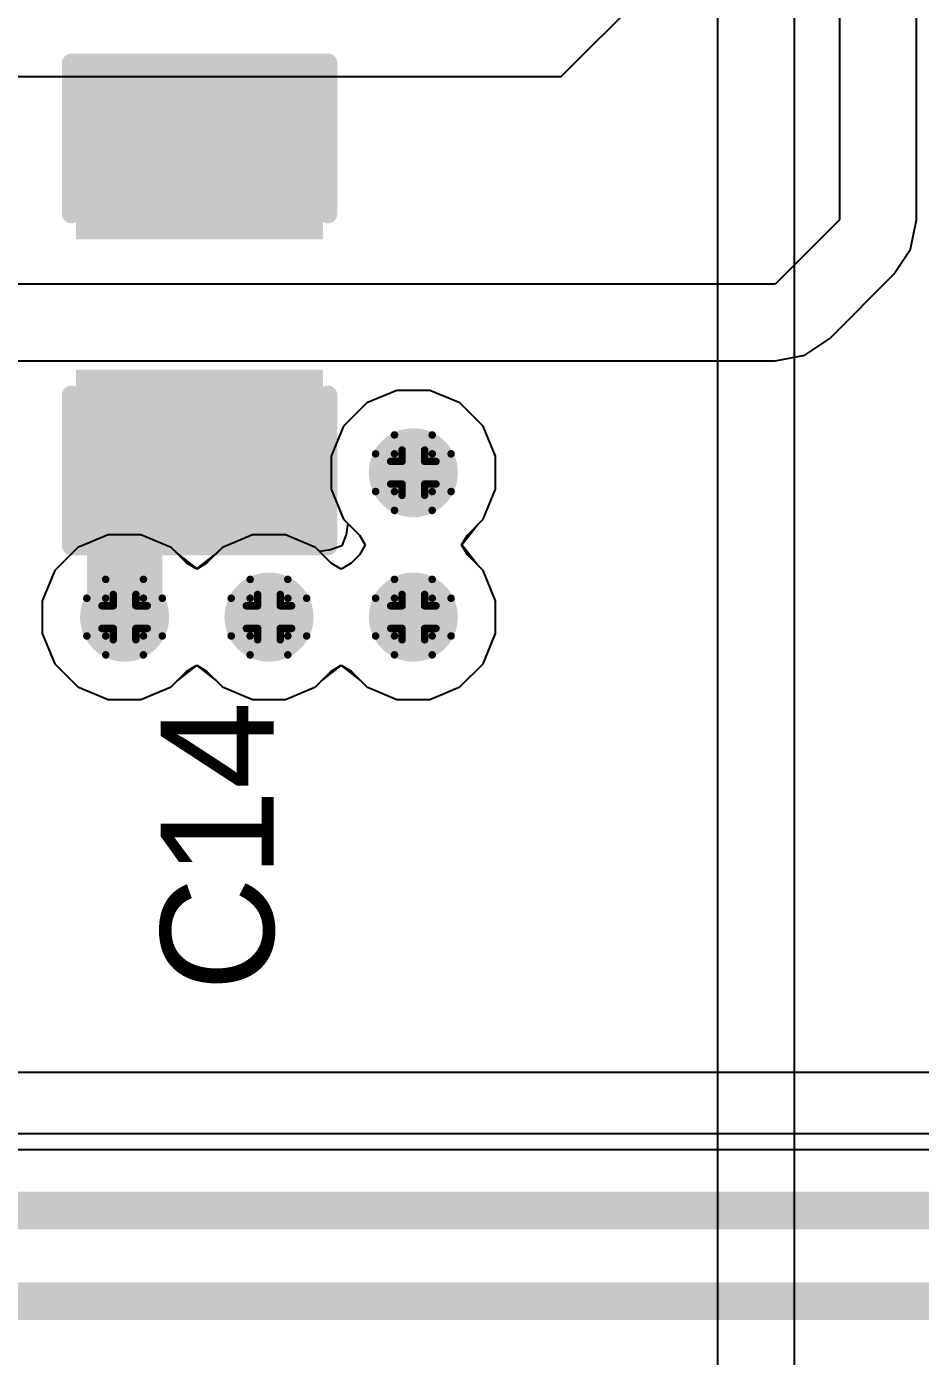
# Model space of a CAD drawing. Header units: inches. Extents: x 0 to 198, y 0 to 199.
# Drawn here: x 5.4695 to 5.7064, y 2.3458 to 2.6982 of the extents above; entities that cross this region are included whole.
import ezdxf

# ---------------------------------------------------------------- set-up
doc = ezdxf.new("R2010")
doc.units = ezdxf.units.IN
doc.header["$MEASUREMENT"] = 0
for name, color, linetype in [('Bottom Layer', 5, 'Continuous'), ('Drill Drawing', 1, 'Continuous'), ('Layer 1', 16, 'Continuous'), ('Layer 2', 76, 'Continuous'), ('Top Layer', 1, 'Continuous'), ('Top Overlay', 2, 'Continuous'), ('Top Paste', 8, 'Continuous'), ('Top Solder', 216, 'Continuous'), ('Via Holes', 16, 'Continuous')]:
    doc.layers.add(name, color=color, linetype=linetype)
doc.styles.add('Arial', font='', dxfattribs={"height": 0.2})
doc.styles.get('Arial').set_extended_font_data('Arial')

# ---------------------------------------------------------------- blocks, each defined once
blk = doc.blocks.new('C___0805_363')
at = {"layer": 'Top Layer'}
for points in [[(-0.06, 0.03), (-0.02, 0.03), (-0.02, -0.03), (-0.06, -0.03)], [(0.02, 0.03), (0.06, 0.03), (0.06, -0.03), (0.02, -0.03)]]:
    blk.add_hatch(color=1, dxfattribs=at).paths.add_polyline_path(points)
at = {"layer": 'Top Paste'}
for points in [[(-0.06, 0.03), (-0.02, 0.03), (-0.02, -0.03), (-0.06, -0.03)], [(0.02, 0.03), (0.06, 0.03), (0.06, -0.03), (0.02, -0.03)]]:
    blk.add_hatch(color=8, dxfattribs=at).paths.add_polyline_path(points)
at = {"layer": 'Top Solder'}
for points in [[(-0.06276, 0.03276), (-0.01724, 0.03276), (-0.01724, -0.03276), (-0.06276, -0.03276)], [(0.01724, 0.03276), (0.06276, 0.03276), (0.06276, -0.03276), (0.01724, -0.03276)]]:
    blk.add_hatch(color=216, dxfattribs=at).paths.add_polyline_path(points)
at = {"layer": 'Top Overlay'}
for points in [[(-0.064, 0.034, 0.005, 0.005, 0), (-0.024, 0.034, 0.005, 0.005, 0)], [(-0.064, 0.034, 0.005, 0.005, 0), (-0.064, -0.034, 0.005, 0.005, 0)], [(0.024, 0.034, 0.005, 0.005, 0), (0.064, 0.034, 0.005, 0.005, 0)], [(0.064, 0.034, 0.005, 0.005, 0), (0.064, -0.034, 0.005, 0.005, 0)], [(-0.064, -0.034, 0.005, 0.005, 0), (-0.024, -0.034, 0.005, 0.005, 0)], [(0.024, -0.034, 0.005, 0.005, 0), (0.064, -0.034, 0.005, 0.005, 0)]]:
    blk.add_lwpolyline(points, format="xyseb", dxfattribs=at)
for points in [[(-0.06525, 0.034, 0.0025, 0.0025, 1), (-0.06275, 0.034, 0.0025, 0.0025, 1)], [(-0.06525, 0.034, 0.0025, 0.0025, 1), (-0.06275, 0.034, 0.0025, 0.0025, 1)], [(-0.02525, 0.034, 0.0025, 0.0025, 1), (-0.02275, 0.034, 0.0025, 0.0025, 1)], [(0.02275, 0.034, 0.0025, 0.0025, 1), (0.02525, 0.034, 0.0025, 0.0025, 1)], [(0.06275, 0.034, 0.0025, 0.0025, 1), (0.06525, 0.034, 0.0025, 0.0025, 1)], [(0.06275, 0.034, 0.0025, 0.0025, 1), (0.06525, 0.034, 0.0025, 0.0025, 1)], [(-0.06525, -0.034, 0.0025, 0.0025, 1), (-0.06275, -0.034, 0.0025, 0.0025, 1)], [(-0.06525, -0.034, 0.0025, 0.0025, 1), (-0.06275, -0.034, 0.0025, 0.0025, 1)], [(-0.02525, -0.034, 0.0025, 0.0025, 1), (-0.02275, -0.034, 0.0025, 0.0025, 1)], [(0.02275, -0.034, 0.0025, 0.0025, 1), (0.02525, -0.034, 0.0025, 0.0025, 1)], [(0.06275, -0.034, 0.0025, 0.0025, 1), (0.06525, -0.034, 0.0025, 0.0025, 1)], [(0.06275, -0.034, 0.0025, 0.0025, 1), (0.06525, -0.034, 0.0025, 0.0025, 1)]]:
    blk.add_lwpolyline(points, format="xyseb", close=True, dxfattribs=at)

msp = doc.modelspace()

# ---------------------------------------------------------------- hatches: boundary and pattern name
at = {"layer": 'Bottom Layer'}
h = msp.add_hatch(color=5, dxfattribs=at)
edge = h.paths.add_edge_path()
edge.add_arc((5.572, 2.58), 0.01181, 0, 360)
h = msp.add_hatch(color=5, dxfattribs=at)
edge = h.paths.add_edge_path()
edge.add_arc((5.49544, 2.54172), 0.01181, 0, 360)
h = msp.add_hatch(color=5, dxfattribs=at)
edge = h.paths.add_edge_path()
edge.add_arc((5.53372, 2.54172), 0.01181, 0, 360)
h = msp.add_hatch(color=5, dxfattribs=at)
edge = h.paths.add_edge_path()
edge.add_arc((5.572, 2.54172), 0.01181, 0, 360)
at = {"layer": 'Layer 1'}
h = msp.add_hatch(color=16, dxfattribs=at)
edge = h.paths.add_edge_path()
edge.add_arc((5.572, 2.58), 0.01181, 0, 360)
h = msp.add_hatch(color=16, dxfattribs=at)
edge = h.paths.add_edge_path()
edge.add_arc((5.49544, 2.54172), 0.01181, 0, 360)
h = msp.add_hatch(color=16, dxfattribs=at)
edge = h.paths.add_edge_path()
edge.add_arc((5.53372, 2.54172), 0.01181, 0, 360)
h = msp.add_hatch(color=16, dxfattribs=at)
edge = h.paths.add_edge_path()
edge.add_arc((5.572, 2.54172), 0.01181, 0, 360)
at = {"layer": 'Layer 2'}
h = msp.add_hatch(color=76, dxfattribs=at)
edge = h.paths.add_edge_path()
edge.add_arc((5.572, 2.58), 0.01181, 0, 360)
h = msp.add_hatch(color=76, dxfattribs=at)
edge = h.paths.add_edge_path()
edge.add_arc((5.49544, 2.54172), 0.01181, 0, 360)
h = msp.add_hatch(color=76, dxfattribs=at)
edge = h.paths.add_edge_path()
edge.add_arc((5.53372, 2.54172), 0.01181, 0, 360)
h = msp.add_hatch(color=76, dxfattribs=at)
edge = h.paths.add_edge_path()
edge.add_arc((5.572, 2.54172), 0.01181, 0, 360)
at = {"layer": 'Top Layer'}
h = msp.add_hatch(color=1, dxfattribs=at)
edge = h.paths.add_edge_path()
edge.add_arc((5.572, 2.58), 0.01181, 0, 360)
h = msp.add_hatch(color=1, dxfattribs=at)
edge = h.paths.add_edge_path()
edge.add_arc((5.49544, 2.54172), 0.01181, 0, 360)
h = msp.add_hatch(color=1, dxfattribs=at)
edge = h.paths.add_edge_path()
edge.add_arc((5.53372, 2.54172), 0.01181, 0, 360)
h = msp.add_hatch(color=1, dxfattribs=at)
edge = h.paths.add_edge_path()
edge.add_arc((5.572, 2.54172), 0.01181, 0, 360)
at = {"layer": 'Via Holes'}
h = msp.add_hatch(color=7, dxfattribs=at)
edge = h.paths.add_edge_path()
edge.add_arc((5.572, 2.58), 0.00591, 0, 360)
h = msp.add_hatch(color=7, dxfattribs=at)
edge = h.paths.add_edge_path()
edge.add_arc((5.49544, 2.54172), 0.00591, 0, 360)
h = msp.add_hatch(color=7, dxfattribs=at)
edge = h.paths.add_edge_path()
edge.add_arc((5.53372, 2.54172), 0.00591, 0, 360)
h = msp.add_hatch(color=7, dxfattribs=at)
edge = h.paths.add_edge_path()
edge.add_arc((5.572, 2.54172), 0.00591, 0, 360)

# ---------------------------------------------------------------- linework, layer by layer
at = {"layer": 'Bottom Layer'}
for p, q in [((5.61123, 2.685), (5.63881, 2.71257)), ((5.02703, 2.685), (5.61123, 2.685)), ((5.56766, 2.60181), (5.55965, 2.59849)), ((5.57634, 2.60181), (5.56766, 2.60181)), ((5.58435, 2.59849), (5.57634, 2.60181)), ((5.55965, 2.59849), (5.55351, 2.59235)), ((5.59049, 2.59235), (5.58435, 2.59849)), ((5.55351, 2.59235), (5.55019, 2.58434)), ((5.59381, 2.58434), (5.59049, 2.59235)), ((5.55019, 2.58434), (5.55019, 2.57566)), ((5.59381, 2.57566), (5.59381, 2.58434)), ((5.55019, 2.57566), (5.55351, 2.56765)), ((5.59049, 2.56765), (5.59381, 2.57566)), ((5.55351, 2.56765), (5.55768, 2.56347)), ((5.58632, 2.56347), (5.59049, 2.56765)), ((5.4911, 2.56353), (5.48308, 2.56021)), ((5.49977, 2.56353), (5.4911, 2.56353)), ((5.50779, 2.56021), (5.49977, 2.56353)), ((5.52938, 2.56353), (5.52136, 2.56021)), ((5.53806, 2.56353), (5.52938, 2.56353)), ((5.54607, 2.56021), (5.53806, 2.56353)), ((5.55768, 2.56347), (5.55925, 2.56086)), ((5.58475, 2.56086), (5.58632, 2.56347)), ((5.48308, 2.56021), (5.47695, 2.55407)), ((5.51196, 2.55604), (5.50779, 2.56021)), ((5.52136, 2.56021), (5.51719, 2.55604)), ((5.55025, 2.55604), (5.54607, 2.56021)), ((5.55925, 2.56086), (5.55768, 2.55825)), ((5.58632, 2.55825), (5.58475, 2.56086)), ((5.51458, 2.55446), (5.51196, 2.55604)), ((5.51719, 2.55604), (5.51458, 2.55446)), ((5.55286, 2.55446), (5.55025, 2.55604)), ((5.55547, 2.55604), (5.55286, 2.55446)), ((5.55768, 2.55825), (5.55547, 2.55604)), ((5.59049, 2.55407), (5.58632, 2.55825)), ((5.47695, 2.55407), (5.47362, 2.54606)), ((5.59381, 2.54606), (5.59049, 2.55407)), ((5.47362, 2.54606), (5.47362, 2.53738)), ((5.59381, 2.53738), (5.59381, 2.54606)), ((5.47362, 2.53738), (5.47695, 2.52936)), ((5.59049, 2.52936), (5.59381, 2.53738)), ((5.47695, 2.52936), (5.48308, 2.52323)), ((5.50779, 2.52323), (5.51196, 2.5274)), ((5.51196, 2.5274), (5.51458, 2.52897)), ((5.51458, 2.52897), (5.51719, 2.5274)), ((5.51719, 2.5274), (5.52136, 2.52323)), ((5.54607, 2.52323), (5.55025, 2.5274)), ((5.55025, 2.5274), (5.55286, 2.52897)), ((5.55286, 2.52897), (5.55547, 2.5274)), ((5.55547, 2.5274), (5.55965, 2.52323)), ((5.58435, 2.52323), (5.59049, 2.52936)), ((5.48308, 2.52323), (5.4911, 2.51991)), ((5.49977, 2.51991), (5.50779, 2.52323)), ((5.52136, 2.52323), (5.52938, 2.51991)), ((5.53806, 2.51991), (5.54607, 2.52323)), ((5.55965, 2.52323), (5.56766, 2.51991)), ((5.57634, 2.51991), (5.58435, 2.52323)), ((5.4911, 2.51991), (5.49977, 2.51991)), ((5.52938, 2.51991), (5.53806, 2.51991)), ((5.56766, 2.51991), (5.57634, 2.51991)), ((6.127, 2.421), (5.21273, 2.421)), ((5.21273, 2.40061), (6.127, 2.40061))]:
    msp.add_line(p, q, dxfattribs=at)
at = {"layer": 'Drill Drawing'}
for points in [[(5.567, 2.585, 0.002, 0.002, 0), (5.567, 2.59, 0.002, 0.002, 0)], [(5.567, 2.59, 0.002, 0.002, 0), (5.577, 2.59, 0.002, 0.002, 0)], [(5.577, 2.585, 0.002, 0.002, 0), (5.577, 2.59, 0.002, 0.002, 0)], [(5.562, 2.575, 0.002, 0.002, 0), (5.562, 2.585, 0.002, 0.002, 0)], [(5.562, 2.585, 0.002, 0.002, 0), (5.567, 2.585, 0.002, 0.002, 0)], [(5.566, 2.577, 0.002, 0.002, 0), (5.566, 2.583, 0.002, 0.002, 0)], [(5.566, 2.583, 0.002, 0.002, 0), (5.569, 2.583, 0.002, 0.002, 0)], [(5.569, 2.583, 0.002, 0.002, 0), (5.569, 2.586, 0.002, 0.002, 0)], [(5.569, 2.586, 0.002, 0.002, 0), (5.575, 2.586, 0.002, 0.002, 0)], [(5.575, 2.583, 0.002, 0.002, 0), (5.575, 2.586, 0.002, 0.002, 0)], [(5.575, 2.583, 0.002, 0.002, 0), (5.578, 2.583, 0.002, 0.002, 0)], [(5.577, 2.585, 0.002, 0.002, 0), (5.582, 2.585, 0.002, 0.002, 0)], [(5.578, 2.577, 0.002, 0.002, 0), (5.578, 2.583, 0.002, 0.002, 0)], [(5.582, 2.575, 0.002, 0.002, 0), (5.582, 2.585, 0.002, 0.002, 0)], [(5.566, 2.577, 0.002, 0.002, 0), (5.569, 2.577, 0.002, 0.002, 0)], [(5.569, 2.574, 0.002, 0.002, 0), (5.569, 2.577, 0.002, 0.002, 0)], [(5.575, 2.577, 0.002, 0.002, 0), (5.578, 2.577, 0.002, 0.002, 0)], [(5.575, 2.574, 0.002, 0.002, 0), (5.575, 2.577, 0.002, 0.002, 0)], [(5.562, 2.575, 0.002, 0.002, 0), (5.567, 2.575, 0.002, 0.002, 0)], [(5.567, 2.57, 0.002, 0.002, 0), (5.567, 2.575, 0.002, 0.002, 0)], [(5.569, 2.574, 0.002, 0.002, 0), (5.575, 2.574, 0.002, 0.002, 0)], [(5.577, 2.575, 0.002, 0.002, 0), (5.582, 2.575, 0.002, 0.002, 0)], [(5.577, 2.57, 0.002, 0.002, 0), (5.577, 2.575, 0.002, 0.002, 0)], [(5.567, 2.57, 0.002, 0.002, 0), (5.577, 2.57, 0.002, 0.002, 0)], [(5.49044, 2.54672, 0.002, 0.002, 0), (5.49044, 2.55172, 0.002, 0.002, 0)], [(5.49044, 2.55172, 0.002, 0.002, 0), (5.50044, 2.55172, 0.002, 0.002, 0)], [(5.50044, 2.54672, 0.002, 0.002, 0), (5.50044, 2.55172, 0.002, 0.002, 0)], [(5.52872, 2.54672, 0.002, 0.002, 0), (5.52872, 2.55172, 0.002, 0.002, 0)], [(5.52872, 2.55172, 0.002, 0.002, 0), (5.53872, 2.55172, 0.002, 0.002, 0)], [(5.53872, 2.54672, 0.002, 0.002, 0), (5.53872, 2.55172, 0.002, 0.002, 0)], [(5.567, 2.54672, 0.002, 0.002, 0), (5.567, 2.55172, 0.002, 0.002, 0)], [(5.567, 2.55172, 0.002, 0.002, 0), (5.577, 2.55172, 0.002, 0.002, 0)], [(5.577, 2.54672, 0.002, 0.002, 0), (5.577, 2.55172, 0.002, 0.002, 0)], [(5.49244, 2.54472, 0.002, 0.002, 0), (5.49244, 2.54772, 0.002, 0.002, 0)], [(5.49244, 2.54772, 0.002, 0.002, 0), (5.49844, 2.54772, 0.002, 0.002, 0)], [(5.49844, 2.54472, 0.002, 0.002, 0), (5.49844, 2.54772, 0.002, 0.002, 0)], [(5.53072, 2.54472, 0.002, 0.002, 0), (5.53072, 2.54772, 0.002, 0.002, 0)], [(5.53072, 2.54772, 0.002, 0.002, 0), (5.53672, 2.54772, 0.002, 0.002, 0)], [(5.53672, 2.54472, 0.002, 0.002, 0), (5.53672, 2.54772, 0.002, 0.002, 0)], [(5.569, 2.54472, 0.002, 0.002, 0), (5.569, 2.54772, 0.002, 0.002, 0)], [(5.569, 2.54772, 0.002, 0.002, 0), (5.575, 2.54772, 0.002, 0.002, 0)], [(5.575, 2.54472, 0.002, 0.002, 0), (5.575, 2.54772, 0.002, 0.002, 0)], [(5.48544, 2.53672, 0.002, 0.002, 0), (5.48544, 2.54672, 0.002, 0.002, 0)], [(5.48544, 2.54672, 0.002, 0.002, 0), (5.49044, 2.54672, 0.002, 0.002, 0)], [(5.48944, 2.53872, 0.002, 0.002, 0), (5.48944, 2.54472, 0.002, 0.002, 0)], [(5.48944, 2.54472, 0.002, 0.002, 0), (5.49244, 2.54472, 0.002, 0.002, 0)], [(5.49844, 2.54472, 0.002, 0.002, 0), (5.50144, 2.54472, 0.002, 0.002, 0)], [(5.50044, 2.54672, 0.002, 0.002, 0), (5.50544, 2.54672, 0.002, 0.002, 0)], [(5.50144, 2.53872, 0.002, 0.002, 0), (5.50144, 2.54472, 0.002, 0.002, 0)], [(5.50544, 2.53672, 0.002, 0.002, 0), (5.50544, 2.54672, 0.002, 0.002, 0)], [(5.52372, 2.53672, 0.002, 0.002, 0), (5.52372, 2.54672, 0.002, 0.002, 0)], [(5.52372, 2.54672, 0.002, 0.002, 0), (5.52872, 2.54672, 0.002, 0.002, 0)], [(5.52772, 2.53872, 0.002, 0.002, 0), (5.52772, 2.54472, 0.002, 0.002, 0)], [(5.52772, 2.54472, 0.002, 0.002, 0), (5.53072, 2.54472, 0.002, 0.002, 0)], [(5.53672, 2.54472, 0.002, 0.002, 0), (5.53972, 2.54472, 0.002, 0.002, 0)], [(5.53872, 2.54672, 0.002, 0.002, 0), (5.54372, 2.54672, 0.002, 0.002, 0)], [(5.53972, 2.53872, 0.002, 0.002, 0), (5.53972, 2.54472, 0.002, 0.002, 0)], [(5.54372, 2.53672, 0.002, 0.002, 0), (5.54372, 2.54672, 0.002, 0.002, 0)], [(5.562, 2.53672, 0.002, 0.002, 0), (5.562, 2.54672, 0.002, 0.002, 0)], [(5.562, 2.54672, 0.002, 0.002, 0), (5.567, 2.54672, 0.002, 0.002, 0)], [(5.566, 2.53872, 0.002, 0.002, 0), (5.566, 2.54472, 0.002, 0.002, 0)], [(5.566, 2.54472, 0.002, 0.002, 0), (5.569, 2.54472, 0.002, 0.002, 0)], [(5.575, 2.54472, 0.002, 0.002, 0), (5.578, 2.54472, 0.002, 0.002, 0)], [(5.577, 2.54672, 0.002, 0.002, 0), (5.582, 2.54672, 0.002, 0.002, 0)], [(5.578, 2.53872, 0.002, 0.002, 0), (5.578, 2.54472, 0.002, 0.002, 0)], [(5.582, 2.53672, 0.002, 0.002, 0), (5.582, 2.54672, 0.002, 0.002, 0)], [(5.48944, 2.53872, 0.002, 0.002, 0), (5.49244, 2.53872, 0.002, 0.002, 0)], [(5.49244, 2.53572, 0.002, 0.002, 0), (5.49244, 2.53872, 0.002, 0.002, 0)], [(5.49844, 2.53872, 0.002, 0.002, 0), (5.50144, 2.53872, 0.002, 0.002, 0)], [(5.49844, 2.53572, 0.002, 0.002, 0), (5.49844, 2.53872, 0.002, 0.002, 0)], [(5.52772, 2.53872, 0.002, 0.002, 0), (5.53072, 2.53872, 0.002, 0.002, 0)], [(5.53072, 2.53572, 0.002, 0.002, 0), (5.53072, 2.53872, 0.002, 0.002, 0)], [(5.53672, 2.53872, 0.002, 0.002, 0), (5.53972, 2.53872, 0.002, 0.002, 0)], [(5.53672, 2.53572, 0.002, 0.002, 0), (5.53672, 2.53872, 0.002, 0.002, 0)], [(5.566, 2.53872, 0.002, 0.002, 0), (5.569, 2.53872, 0.002, 0.002, 0)], [(5.569, 2.53572, 0.002, 0.002, 0), (5.569, 2.53872, 0.002, 0.002, 0)], [(5.575, 2.53872, 0.002, 0.002, 0), (5.578, 2.53872, 0.002, 0.002, 0)], [(5.575, 2.53572, 0.002, 0.002, 0), (5.575, 2.53872, 0.002, 0.002, 0)], [(5.48544, 2.53672, 0.002, 0.002, 0), (5.49044, 2.53672, 0.002, 0.002, 0)], [(5.49044, 2.53172, 0.002, 0.002, 0), (5.49044, 2.53672, 0.002, 0.002, 0)], [(5.49244, 2.53572, 0.002, 0.002, 0), (5.49844, 2.53572, 0.002, 0.002, 0)], [(5.50044, 2.53672, 0.002, 0.002, 0), (5.50544, 2.53672, 0.002, 0.002, 0)], [(5.50044, 2.53172, 0.002, 0.002, 0), (5.50044, 2.53672, 0.002, 0.002, 0)], [(5.52372, 2.53672, 0.002, 0.002, 0), (5.52872, 2.53672, 0.002, 0.002, 0)], [(5.52872, 2.53172, 0.002, 0.002, 0), (5.52872, 2.53672, 0.002, 0.002, 0)], [(5.53072, 2.53572, 0.002, 0.002, 0), (5.53672, 2.53572, 0.002, 0.002, 0)], [(5.53872, 2.53672, 0.002, 0.002, 0), (5.54372, 2.53672, 0.002, 0.002, 0)], [(5.53872, 2.53172, 0.002, 0.002, 0), (5.53872, 2.53672, 0.002, 0.002, 0)], [(5.562, 2.53672, 0.002, 0.002, 0), (5.567, 2.53672, 0.002, 0.002, 0)], [(5.567, 2.53172, 0.002, 0.002, 0), (5.567, 2.53672, 0.002, 0.002, 0)], [(5.569, 2.53572, 0.002, 0.002, 0), (5.575, 2.53572, 0.002, 0.002, 0)], [(5.577, 2.53672, 0.002, 0.002, 0), (5.582, 2.53672, 0.002, 0.002, 0)], [(5.577, 2.53172, 0.002, 0.002, 0), (5.577, 2.53672, 0.002, 0.002, 0)], [(5.49044, 2.53172, 0.002, 0.002, 0), (5.50044, 2.53172, 0.002, 0.002, 0)], [(5.52872, 2.53172, 0.002, 0.002, 0), (5.53872, 2.53172, 0.002, 0.002, 0)], [(5.567, 2.53172, 0.002, 0.002, 0), (5.577, 2.53172, 0.002, 0.002, 0)]]:
    msp.add_lwpolyline(points, format="xyseb", dxfattribs=at)
for points in [[(5.5665, 2.59, 0.001, 0.001, 1), (5.5675, 2.59, 0.001, 0.001, 1)], [(5.5665, 2.59, 0.001, 0.001, 1), (5.5675, 2.59, 0.001, 0.001, 1)], [(5.5765, 2.59, 0.001, 0.001, 1), (5.5775, 2.59, 0.001, 0.001, 1)], [(5.5765, 2.59, 0.001, 0.001, 1), (5.5775, 2.59, 0.001, 0.001, 1)], [(5.5615, 2.585, 0.001, 0.001, 1), (5.5625, 2.585, 0.001, 0.001, 1)], [(5.5615, 2.585, 0.001, 0.001, 1), (5.5625, 2.585, 0.001, 0.001, 1)], [(5.5655, 2.583, 0.001, 0.001, 1), (5.5665, 2.583, 0.001, 0.001, 1)], [(5.5655, 2.583, 0.001, 0.001, 1), (5.5665, 2.583, 0.001, 0.001, 1)], [(5.5665, 2.585, 0.001, 0.001, 1), (5.5675, 2.585, 0.001, 0.001, 1)], [(5.5665, 2.585, 0.001, 0.001, 1), (5.5675, 2.585, 0.001, 0.001, 1)], [(5.5685, 2.586, 0.001, 0.001, 1), (5.5695, 2.586, 0.001, 0.001, 1)], [(5.5685, 2.586, 0.001, 0.001, 1), (5.5695, 2.586, 0.001, 0.001, 1)], [(5.5685, 2.583, 0.001, 0.001, 1), (5.5695, 2.583, 0.001, 0.001, 1)], [(5.5685, 2.583, 0.001, 0.001, 1), (5.5695, 2.583, 0.001, 0.001, 1)], [(5.5745, 2.586, 0.001, 0.001, 1), (5.5755, 2.586, 0.001, 0.001, 1)], [(5.5745, 2.586, 0.001, 0.001, 1), (5.5755, 2.586, 0.001, 0.001, 1)], [(5.5745, 2.583, 0.001, 0.001, 1), (5.5755, 2.583, 0.001, 0.001, 1)], [(5.5745, 2.583, 0.001, 0.001, 1), (5.5755, 2.583, 0.001, 0.001, 1)], [(5.5765, 2.585, 0.001, 0.001, 1), (5.5775, 2.585, 0.001, 0.001, 1)], [(5.5765, 2.585, 0.001, 0.001, 1), (5.5775, 2.585, 0.001, 0.001, 1)], [(5.5775, 2.583, 0.001, 0.001, 1), (5.5785, 2.583, 0.001, 0.001, 1)], [(5.5775, 2.583, 0.001, 0.001, 1), (5.5785, 2.583, 0.001, 0.001, 1)], [(5.5815, 2.585, 0.001, 0.001, 1), (5.5825, 2.585, 0.001, 0.001, 1)], [(5.5815, 2.585, 0.001, 0.001, 1), (5.5825, 2.585, 0.001, 0.001, 1)], [(5.5655, 2.577, 0.001, 0.001, 1), (5.5665, 2.577, 0.001, 0.001, 1)], [(5.5655, 2.577, 0.001, 0.001, 1), (5.5665, 2.577, 0.001, 0.001, 1)], [(5.5685, 2.577, 0.001, 0.001, 1), (5.5695, 2.577, 0.001, 0.001, 1)], [(5.5685, 2.577, 0.001, 0.001, 1), (5.5695, 2.577, 0.001, 0.001, 1)], [(5.5745, 2.577, 0.001, 0.001, 1), (5.5755, 2.577, 0.001, 0.001, 1)], [(5.5745, 2.577, 0.001, 0.001, 1), (5.5755, 2.577, 0.001, 0.001, 1)], [(5.5775, 2.577, 0.001, 0.001, 1), (5.5785, 2.577, 0.001, 0.001, 1)], [(5.5775, 2.577, 0.001, 0.001, 1), (5.5785, 2.577, 0.001, 0.001, 1)], [(5.5615, 2.575, 0.001, 0.001, 1), (5.5625, 2.575, 0.001, 0.001, 1)], [(5.5615, 2.575, 0.001, 0.001, 1), (5.5625, 2.575, 0.001, 0.001, 1)], [(5.5665, 2.575, 0.001, 0.001, 1), (5.5675, 2.575, 0.001, 0.001, 1)], [(5.5665, 2.575, 0.001, 0.001, 1), (5.5675, 2.575, 0.001, 0.001, 1)], [(5.5685, 2.574, 0.001, 0.001, 1), (5.5695, 2.574, 0.001, 0.001, 1)], [(5.5685, 2.574, 0.001, 0.001, 1), (5.5695, 2.574, 0.001, 0.001, 1)], [(5.5745, 2.574, 0.001, 0.001, 1), (5.5755, 2.574, 0.001, 0.001, 1)], [(5.5745, 2.574, 0.001, 0.001, 1), (5.5755, 2.574, 0.001, 0.001, 1)], [(5.5765, 2.575, 0.001, 0.001, 1), (5.5775, 2.575, 0.001, 0.001, 1)], [(5.5765, 2.575, 0.001, 0.001, 1), (5.5775, 2.575, 0.001, 0.001, 1)], [(5.5815, 2.575, 0.001, 0.001, 1), (5.5825, 2.575, 0.001, 0.001, 1)], [(5.5815, 2.575, 0.001, 0.001, 1), (5.5825, 2.575, 0.001, 0.001, 1)], [(5.5665, 2.57, 0.001, 0.001, 1), (5.5675, 2.57, 0.001, 0.001, 1)], [(5.5665, 2.57, 0.001, 0.001, 1), (5.5675, 2.57, 0.001, 0.001, 1)], [(5.5765, 2.57, 0.001, 0.001, 1), (5.5775, 2.57, 0.001, 0.001, 1)], [(5.5765, 2.57, 0.001, 0.001, 1), (5.5775, 2.57, 0.001, 0.001, 1)], [(5.48994, 2.55172, 0.001, 0.001, 1), (5.49094, 2.55172, 0.001, 0.001, 1)], [(5.48994, 2.55172, 0.001, 0.001, 1), (5.49094, 2.55172, 0.001, 0.001, 1)], [(5.49994, 2.55172, 0.001, 0.001, 1), (5.50094, 2.55172, 0.001, 0.001, 1)], [(5.49994, 2.55172, 0.001, 0.001, 1), (5.50094, 2.55172, 0.001, 0.001, 1)], [(5.52822, 2.55172, 0.001, 0.001, 1), (5.52922, 2.55172, 0.001, 0.001, 1)], [(5.52822, 2.55172, 0.001, 0.001, 1), (5.52922, 2.55172, 0.001, 0.001, 1)], [(5.53822, 2.55172, 0.001, 0.001, 1), (5.53922, 2.55172, 0.001, 0.001, 1)], [(5.53822, 2.55172, 0.001, 0.001, 1), (5.53922, 2.55172, 0.001, 0.001, 1)], [(5.5665, 2.55172, 0.001, 0.001, 1), (5.5675, 2.55172, 0.001, 0.001, 1)], [(5.5665, 2.55172, 0.001, 0.001, 1), (5.5675, 2.55172, 0.001, 0.001, 1)], [(5.5765, 2.55172, 0.001, 0.001, 1), (5.5775, 2.55172, 0.001, 0.001, 1)], [(5.5765, 2.55172, 0.001, 0.001, 1), (5.5775, 2.55172, 0.001, 0.001, 1)], [(5.49194, 2.54772, 0.001, 0.001, 1), (5.49294, 2.54772, 0.001, 0.001, 1)], [(5.49194, 2.54772, 0.001, 0.001, 1), (5.49294, 2.54772, 0.001, 0.001, 1)], [(5.49794, 2.54772, 0.001, 0.001, 1), (5.49894, 2.54772, 0.001, 0.001, 1)], [(5.49794, 2.54772, 0.001, 0.001, 1), (5.49894, 2.54772, 0.001, 0.001, 1)], [(5.53022, 2.54772, 0.001, 0.001, 1), (5.53122, 2.54772, 0.001, 0.001, 1)], [(5.53022, 2.54772, 0.001, 0.001, 1), (5.53122, 2.54772, 0.001, 0.001, 1)], [(5.53622, 2.54772, 0.001, 0.001, 1), (5.53722, 2.54772, 0.001, 0.001, 1)], [(5.53622, 2.54772, 0.001, 0.001, 1), (5.53722, 2.54772, 0.001, 0.001, 1)], [(5.5685, 2.54772, 0.001, 0.001, 1), (5.5695, 2.54772, 0.001, 0.001, 1)], [(5.5685, 2.54772, 0.001, 0.001, 1), (5.5695, 2.54772, 0.001, 0.001, 1)], [(5.5745, 2.54772, 0.001, 0.001, 1), (5.5755, 2.54772, 0.001, 0.001, 1)], [(5.5745, 2.54772, 0.001, 0.001, 1), (5.5755, 2.54772, 0.001, 0.001, 1)], [(5.48494, 2.54672, 0.001, 0.001, 1), (5.48594, 2.54672, 0.001, 0.001, 1)], [(5.48494, 2.54672, 0.001, 0.001, 1), (5.48594, 2.54672, 0.001, 0.001, 1)], [(5.48894, 2.54472, 0.001, 0.001, 1), (5.48994, 2.54472, 0.001, 0.001, 1)], [(5.48894, 2.54472, 0.001, 0.001, 1), (5.48994, 2.54472, 0.001, 0.001, 1)], [(5.48994, 2.54672, 0.001, 0.001, 1), (5.49094, 2.54672, 0.001, 0.001, 1)], [(5.48994, 2.54672, 0.001, 0.001, 1), (5.49094, 2.54672, 0.001, 0.001, 1)], [(5.49194, 2.54472, 0.001, 0.001, 1), (5.49294, 2.54472, 0.001, 0.001, 1)], [(5.49194, 2.54472, 0.001, 0.001, 1), (5.49294, 2.54472, 0.001, 0.001, 1)], [(5.49794, 2.54472, 0.001, 0.001, 1), (5.49894, 2.54472, 0.001, 0.001, 1)], [(5.49794, 2.54472, 0.001, 0.001, 1), (5.49894, 2.54472, 0.001, 0.001, 1)], [(5.49994, 2.54672, 0.001, 0.001, 1), (5.50094, 2.54672, 0.001, 0.001, 1)], [(5.49994, 2.54672, 0.001, 0.001, 1), (5.50094, 2.54672, 0.001, 0.001, 1)], [(5.50094, 2.54472, 0.001, 0.001, 1), (5.50194, 2.54472, 0.001, 0.001, 1)], [(5.50094, 2.54472, 0.001, 0.001, 1), (5.50194, 2.54472, 0.001, 0.001, 1)], [(5.50494, 2.54672, 0.001, 0.001, 1), (5.50594, 2.54672, 0.001, 0.001, 1)], [(5.50494, 2.54672, 0.001, 0.001, 1), (5.50594, 2.54672, 0.001, 0.001, 1)], [(5.52322, 2.54672, 0.001, 0.001, 1), (5.52422, 2.54672, 0.001, 0.001, 1)], [(5.52322, 2.54672, 0.001, 0.001, 1), (5.52422, 2.54672, 0.001, 0.001, 1)], [(5.52722, 2.54472, 0.001, 0.001, 1), (5.52822, 2.54472, 0.001, 0.001, 1)], [(5.52722, 2.54472, 0.001, 0.001, 1), (5.52822, 2.54472, 0.001, 0.001, 1)], [(5.52822, 2.54672, 0.001, 0.001, 1), (5.52922, 2.54672, 0.001, 0.001, 1)], [(5.52822, 2.54672, 0.001, 0.001, 1), (5.52922, 2.54672, 0.001, 0.001, 1)], [(5.53022, 2.54472, 0.001, 0.001, 1), (5.53122, 2.54472, 0.001, 0.001, 1)], [(5.53022, 2.54472, 0.001, 0.001, 1), (5.53122, 2.54472, 0.001, 0.001, 1)], [(5.53622, 2.54472, 0.001, 0.001, 1), (5.53722, 2.54472, 0.001, 0.001, 1)], [(5.53622, 2.54472, 0.001, 0.001, 1), (5.53722, 2.54472, 0.001, 0.001, 1)], [(5.53822, 2.54672, 0.001, 0.001, 1), (5.53922, 2.54672, 0.001, 0.001, 1)], [(5.53822, 2.54672, 0.001, 0.001, 1), (5.53922, 2.54672, 0.001, 0.001, 1)], [(5.53922, 2.54472, 0.001, 0.001, 1), (5.54022, 2.54472, 0.001, 0.001, 1)], [(5.53922, 2.54472, 0.001, 0.001, 1), (5.54022, 2.54472, 0.001, 0.001, 1)], [(5.54322, 2.54672, 0.001, 0.001, 1), (5.54422, 2.54672, 0.001, 0.001, 1)], [(5.54322, 2.54672, 0.001, 0.001, 1), (5.54422, 2.54672, 0.001, 0.001, 1)], [(5.5615, 2.54672, 0.001, 0.001, 1), (5.5625, 2.54672, 0.001, 0.001, 1)], [(5.5615, 2.54672, 0.001, 0.001, 1), (5.5625, 2.54672, 0.001, 0.001, 1)], [(5.5655, 2.54472, 0.001, 0.001, 1), (5.5665, 2.54472, 0.001, 0.001, 1)], [(5.5655, 2.54472, 0.001, 0.001, 1), (5.5665, 2.54472, 0.001, 0.001, 1)], [(5.5665, 2.54672, 0.001, 0.001, 1), (5.5675, 2.54672, 0.001, 0.001, 1)], [(5.5665, 2.54672, 0.001, 0.001, 1), (5.5675, 2.54672, 0.001, 0.001, 1)], [(5.5685, 2.54472, 0.001, 0.001, 1), (5.5695, 2.54472, 0.001, 0.001, 1)], [(5.5685, 2.54472, 0.001, 0.001, 1), (5.5695, 2.54472, 0.001, 0.001, 1)], [(5.5745, 2.54472, 0.001, 0.001, 1), (5.5755, 2.54472, 0.001, 0.001, 1)], [(5.5745, 2.54472, 0.001, 0.001, 1), (5.5755, 2.54472, 0.001, 0.001, 1)], [(5.5765, 2.54672, 0.001, 0.001, 1), (5.5775, 2.54672, 0.001, 0.001, 1)], [(5.5765, 2.54672, 0.001, 0.001, 1), (5.5775, 2.54672, 0.001, 0.001, 1)], [(5.5775, 2.54472, 0.001, 0.001, 1), (5.5785, 2.54472, 0.001, 0.001, 1)], [(5.5775, 2.54472, 0.001, 0.001, 1), (5.5785, 2.54472, 0.001, 0.001, 1)], [(5.5815, 2.54672, 0.001, 0.001, 1), (5.5825, 2.54672, 0.001, 0.001, 1)], [(5.5815, 2.54672, 0.001, 0.001, 1), (5.5825, 2.54672, 0.001, 0.001, 1)], [(5.48894, 2.53872, 0.001, 0.001, 1), (5.48994, 2.53872, 0.001, 0.001, 1)], [(5.48894, 2.53872, 0.001, 0.001, 1), (5.48994, 2.53872, 0.001, 0.001, 1)], [(5.49194, 2.53872, 0.001, 0.001, 1), (5.49294, 2.53872, 0.001, 0.001, 1)], [(5.49194, 2.53872, 0.001, 0.001, 1), (5.49294, 2.53872, 0.001, 0.001, 1)], [(5.49794, 2.53872, 0.001, 0.001, 1), (5.49894, 2.53872, 0.001, 0.001, 1)], [(5.49794, 2.53872, 0.001, 0.001, 1), (5.49894, 2.53872, 0.001, 0.001, 1)], [(5.50094, 2.53872, 0.001, 0.001, 1), (5.50194, 2.53872, 0.001, 0.001, 1)], [(5.50094, 2.53872, 0.001, 0.001, 1), (5.50194, 2.53872, 0.001, 0.001, 1)], [(5.52722, 2.53872, 0.001, 0.001, 1), (5.52822, 2.53872, 0.001, 0.001, 1)], [(5.52722, 2.53872, 0.001, 0.001, 1), (5.52822, 2.53872, 0.001, 0.001, 1)], [(5.53022, 2.53872, 0.001, 0.001, 1), (5.53122, 2.53872, 0.001, 0.001, 1)], [(5.53022, 2.53872, 0.001, 0.001, 1), (5.53122, 2.53872, 0.001, 0.001, 1)], [(5.53622, 2.53872, 0.001, 0.001, 1), (5.53722, 2.53872, 0.001, 0.001, 1)], [(5.53622, 2.53872, 0.001, 0.001, 1), (5.53722, 2.53872, 0.001, 0.001, 1)], [(5.53922, 2.53872, 0.001, 0.001, 1), (5.54022, 2.53872, 0.001, 0.001, 1)], [(5.53922, 2.53872, 0.001, 0.001, 1), (5.54022, 2.53872, 0.001, 0.001, 1)], [(5.5655, 2.53872, 0.001, 0.001, 1), (5.5665, 2.53872, 0.001, 0.001, 1)], [(5.5655, 2.53872, 0.001, 0.001, 1), (5.5665, 2.53872, 0.001, 0.001, 1)], [(5.5685, 2.53872, 0.001, 0.001, 1), (5.5695, 2.53872, 0.001, 0.001, 1)], [(5.5685, 2.53872, 0.001, 0.001, 1), (5.5695, 2.53872, 0.001, 0.001, 1)], [(5.5745, 2.53872, 0.001, 0.001, 1), (5.5755, 2.53872, 0.001, 0.001, 1)], [(5.5745, 2.53872, 0.001, 0.001, 1), (5.5755, 2.53872, 0.001, 0.001, 1)], [(5.5775, 2.53872, 0.001, 0.001, 1), (5.5785, 2.53872, 0.001, 0.001, 1)], [(5.5775, 2.53872, 0.001, 0.001, 1), (5.5785, 2.53872, 0.001, 0.001, 1)], [(5.48494, 2.53672, 0.001, 0.001, 1), (5.48594, 2.53672, 0.001, 0.001, 1)], [(5.48494, 2.53672, 0.001, 0.001, 1), (5.48594, 2.53672, 0.001, 0.001, 1)], [(5.48994, 2.53672, 0.001, 0.001, 1), (5.49094, 2.53672, 0.001, 0.001, 1)], [(5.48994, 2.53672, 0.001, 0.001, 1), (5.49094, 2.53672, 0.001, 0.001, 1)], [(5.49194, 2.53572, 0.001, 0.001, 1), (5.49294, 2.53572, 0.001, 0.001, 1)], [(5.49194, 2.53572, 0.001, 0.001, 1), (5.49294, 2.53572, 0.001, 0.001, 1)], [(5.49794, 2.53572, 0.001, 0.001, 1), (5.49894, 2.53572, 0.001, 0.001, 1)], [(5.49794, 2.53572, 0.001, 0.001, 1), (5.49894, 2.53572, 0.001, 0.001, 1)], [(5.49994, 2.53672, 0.001, 0.001, 1), (5.50094, 2.53672, 0.001, 0.001, 1)], [(5.49994, 2.53672, 0.001, 0.001, 1), (5.50094, 2.53672, 0.001, 0.001, 1)], [(5.50494, 2.53672, 0.001, 0.001, 1), (5.50594, 2.53672, 0.001, 0.001, 1)], [(5.50494, 2.53672, 0.001, 0.001, 1), (5.50594, 2.53672, 0.001, 0.001, 1)], [(5.52322, 2.53672, 0.001, 0.001, 1), (5.52422, 2.53672, 0.001, 0.001, 1)], [(5.52322, 2.53672, 0.001, 0.001, 1), (5.52422, 2.53672, 0.001, 0.001, 1)], [(5.52822, 2.53672, 0.001, 0.001, 1), (5.52922, 2.53672, 0.001, 0.001, 1)], [(5.52822, 2.53672, 0.001, 0.001, 1), (5.52922, 2.53672, 0.001, 0.001, 1)], [(5.53022, 2.53572, 0.001, 0.001, 1), (5.53122, 2.53572, 0.001, 0.001, 1)], [(5.53022, 2.53572, 0.001, 0.001, 1), (5.53122, 2.53572, 0.001, 0.001, 1)], [(5.53622, 2.53572, 0.001, 0.001, 1), (5.53722, 2.53572, 0.001, 0.001, 1)], [(5.53622, 2.53572, 0.001, 0.001, 1), (5.53722, 2.53572, 0.001, 0.001, 1)], [(5.53822, 2.53672, 0.001, 0.001, 1), (5.53922, 2.53672, 0.001, 0.001, 1)], [(5.53822, 2.53672, 0.001, 0.001, 1), (5.53922, 2.53672, 0.001, 0.001, 1)], [(5.54322, 2.53672, 0.001, 0.001, 1), (5.54422, 2.53672, 0.001, 0.001, 1)], [(5.54322, 2.53672, 0.001, 0.001, 1), (5.54422, 2.53672, 0.001, 0.001, 1)], [(5.5615, 2.53672, 0.001, 0.001, 1), (5.5625, 2.53672, 0.001, 0.001, 1)], [(5.5615, 2.53672, 0.001, 0.001, 1), (5.5625, 2.53672, 0.001, 0.001, 1)], [(5.5665, 2.53672, 0.001, 0.001, 1), (5.5675, 2.53672, 0.001, 0.001, 1)], [(5.5665, 2.53672, 0.001, 0.001, 1), (5.5675, 2.53672, 0.001, 0.001, 1)], [(5.5685, 2.53572, 0.001, 0.001, 1), (5.5695, 2.53572, 0.001, 0.001, 1)], [(5.5685, 2.53572, 0.001, 0.001, 1), (5.5695, 2.53572, 0.001, 0.001, 1)], [(5.5745, 2.53572, 0.001, 0.001, 1), (5.5755, 2.53572, 0.001, 0.001, 1)], [(5.5745, 2.53572, 0.001, 0.001, 1), (5.5755, 2.53572, 0.001, 0.001, 1)], [(5.5765, 2.53672, 0.001, 0.001, 1), (5.5775, 2.53672, 0.001, 0.001, 1)], [(5.5765, 2.53672, 0.001, 0.001, 1), (5.5775, 2.53672, 0.001, 0.001, 1)], [(5.5815, 2.53672, 0.001, 0.001, 1), (5.5825, 2.53672, 0.001, 0.001, 1)], [(5.5815, 2.53672, 0.001, 0.001, 1), (5.5825, 2.53672, 0.001, 0.001, 1)], [(5.48994, 2.53172, 0.001, 0.001, 1), (5.49094, 2.53172, 0.001, 0.001, 1)], [(5.48994, 2.53172, 0.001, 0.001, 1), (5.49094, 2.53172, 0.001, 0.001, 1)], [(5.49994, 2.53172, 0.001, 0.001, 1), (5.50094, 2.53172, 0.001, 0.001, 1)], [(5.49994, 2.53172, 0.001, 0.001, 1), (5.50094, 2.53172, 0.001, 0.001, 1)], [(5.52822, 2.53172, 0.001, 0.001, 1), (5.52922, 2.53172, 0.001, 0.001, 1)], [(5.52822, 2.53172, 0.001, 0.001, 1), (5.52922, 2.53172, 0.001, 0.001, 1)], [(5.53822, 2.53172, 0.001, 0.001, 1), (5.53922, 2.53172, 0.001, 0.001, 1)], [(5.53822, 2.53172, 0.001, 0.001, 1), (5.53922, 2.53172, 0.001, 0.001, 1)], [(5.5665, 2.53172, 0.001, 0.001, 1), (5.5675, 2.53172, 0.001, 0.001, 1)], [(5.5665, 2.53172, 0.001, 0.001, 1), (5.5675, 2.53172, 0.001, 0.001, 1)], [(5.5765, 2.53172, 0.001, 0.001, 1), (5.5775, 2.53172, 0.001, 0.001, 1)], [(5.5765, 2.53172, 0.001, 0.001, 1), (5.5775, 2.53172, 0.001, 0.001, 1)]]:
    msp.add_lwpolyline(points, format="xyseb", close=True, dxfattribs=at)
at = {"layer": 'Layer 2'}
for p, q in [((5.65263, 3.06894), (5.65263, 1.25263)), ((5.67302, 1.31737), (5.67302, 3.06894)), ((5.56766, 2.60181), (5.55965, 2.59849)), ((5.57634, 2.60181), (5.56766, 2.60181)), ((5.58435, 2.59849), (5.57634, 2.60181)), ((5.55965, 2.59849), (5.55351, 2.59235)), ((5.59049, 2.59235), (5.58435, 2.59849)), ((5.55351, 2.59235), (5.55019, 2.58434)), ((5.59381, 2.58434), (5.59049, 2.59235)), ((5.55019, 2.58434), (5.55019, 2.57566)), ((5.59381, 2.57566), (5.59381, 2.58434)), ((5.55019, 2.57566), (5.55351, 2.56765)), ((5.59049, 2.56765), (5.59381, 2.57566)), ((5.55351, 2.56765), (5.55461, 2.56655)), ((5.55461, 2.56655), (5.55418, 2.56365)), ((5.58486, 2.56086), (5.58893, 2.56609)), ((5.58893, 2.56609), (5.59049, 2.56765)), ((5.4911, 2.56353), (5.48308, 2.56021)), ((5.49977, 2.56353), (5.4911, 2.56353)), ((5.50779, 2.56021), (5.49977, 2.56353)), ((5.52938, 2.56353), (5.52136, 2.56021)), ((5.53806, 2.56353), (5.52938, 2.56353)), ((5.54607, 2.56021), (5.53806, 2.56353)), ((5.55418, 2.56365), (5.55308, 2.56064)), ((5.48308, 2.56021), (5.47695, 2.55407)), ((5.50935, 2.55865), (5.50779, 2.56021)), ((5.52136, 2.56021), (5.5198, 2.55865)), ((5.54717, 2.55911), (5.54607, 2.56021)), ((5.55007, 2.55954), (5.54717, 2.55911)), ((5.55308, 2.56064), (5.55007, 2.55954)), ((5.58893, 2.55563), (5.58486, 2.56086)), ((5.51458, 2.55458), (5.50935, 2.55865)), ((5.5198, 2.55865), (5.51458, 2.55458)), ((5.59049, 2.55407), (5.58893, 2.55563)), ((5.47695, 2.55407), (5.47362, 2.54606)), ((5.59381, 2.54606), (5.59049, 2.55407)), ((5.47362, 2.54606), (5.47362, 2.53738)), ((5.59381, 2.53738), (5.59381, 2.54606)), ((5.47362, 2.53738), (5.47695, 2.52936)), ((5.59049, 2.52936), (5.59381, 2.53738)), ((5.47695, 2.52936), (5.48308, 2.52323)), ((5.50935, 2.52479), (5.51458, 2.52886)), ((5.51458, 2.52886), (5.5198, 2.52479)), ((5.54763, 2.52479), (5.55286, 2.52886)), ((5.55286, 2.52886), (5.55809, 2.52479)), ((5.58435, 2.52323), (5.59049, 2.52936)), ((5.50779, 2.52323), (5.50935, 2.52479)), ((5.5198, 2.52479), (5.52136, 2.52323)), ((5.54607, 2.52323), (5.54763, 2.52479)), ((5.55809, 2.52479), (5.55965, 2.52323)), ((5.48308, 2.52323), (5.4911, 2.51991)), ((5.49977, 2.51991), (5.50779, 2.52323)), ((5.52136, 2.52323), (5.52938, 2.51991)), ((5.53806, 2.51991), (5.54607, 2.52323)), ((5.55965, 2.52323), (5.56766, 2.51991)), ((5.57634, 2.51991), (5.58435, 2.52323)), ((5.4911, 2.51991), (5.49977, 2.51991)), ((5.52938, 2.51991), (5.53806, 2.51991)), ((5.56766, 2.51991), (5.57634, 2.51991))]:
    msp.add_line(p, q, dxfattribs=at)
at = {"layer": 'Top Layer'}
for p, q in [((5.685, 2.84008), (5.685, 2.64704)), ((5.70539, 2.64704), (5.70539, 2.84008)), ((5.685, 2.64704), (5.66796, 2.63)), ((5.70384, 2.63924), (5.70539, 2.64704)), ((5.69942, 2.63262), (5.70384, 2.63924)), ((5.66796, 2.63), (5.22156, 2.63)), ((5.68238, 2.61558), (5.69942, 2.63262)), ((5.69942, 2.63262), (5.69942, 2.63262)), ((5.67576, 2.61116), (5.68238, 2.61558)), ((5.22156, 2.60961), (5.66796, 2.60961)), ((5.66796, 2.60961), (5.67576, 2.61116)), ((6.08406, 2.40479), (5.14143, 2.40479))]:
    msp.add_line(p, q, dxfattribs=at)
for points in [[(5.49544, 2.54172, 0.02, 0.02, 0), (5.49544, 2.59459, 0.02, 0.02, 0)], [(5.13299, 2.3844, 0.01, 0.01, 0), (6.08406, 2.3844, 0.01, 0.01, 0)], [(5.12503, 2.3604, 0.01, 0.01, 0), (6.07145, 2.3604, 0.01, 0.01, 0)]]:
    msp.add_lwpolyline(points, format="xyseb", dxfattribs=at)
for points in [[(5.49044, 2.59459, 0.01, 0.01, 1), (5.50044, 2.59459, 0.01, 0.01, 1)], [(5.49044, 2.54172, 0.01, 0.01, 1), (5.50044, 2.54172, 0.01, 0.01, 1)]]:
    msp.add_lwpolyline(points, format="xyseb", close=True, dxfattribs=at)

# ---------------------------------------------------------------- block references
at = {"rotation": 90}
msp.add_blockref('C___0805_363', (5.51532, 2.62459), dxfattribs=at)

# ---------------------------------------------------------------- texts
at = {"layer": 'Top Overlay', "style": 'Arial'}
msp.add_text('C14', height=0.03, rotation=90, dxfattribs=at).set_placement((5.535, 2.44251))

doc.saveas('drawing.dxf')
